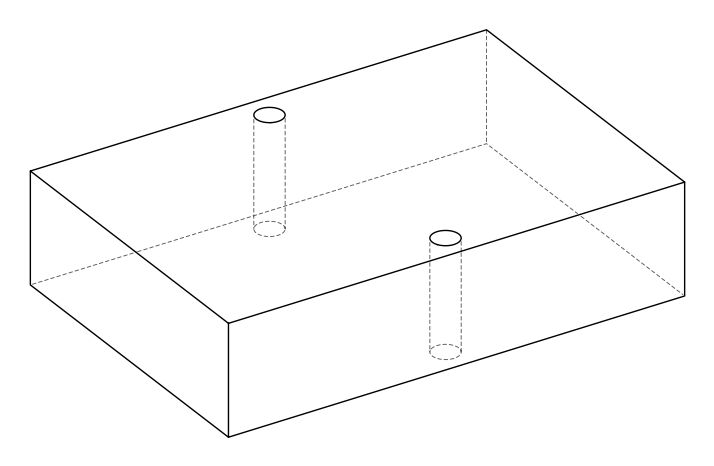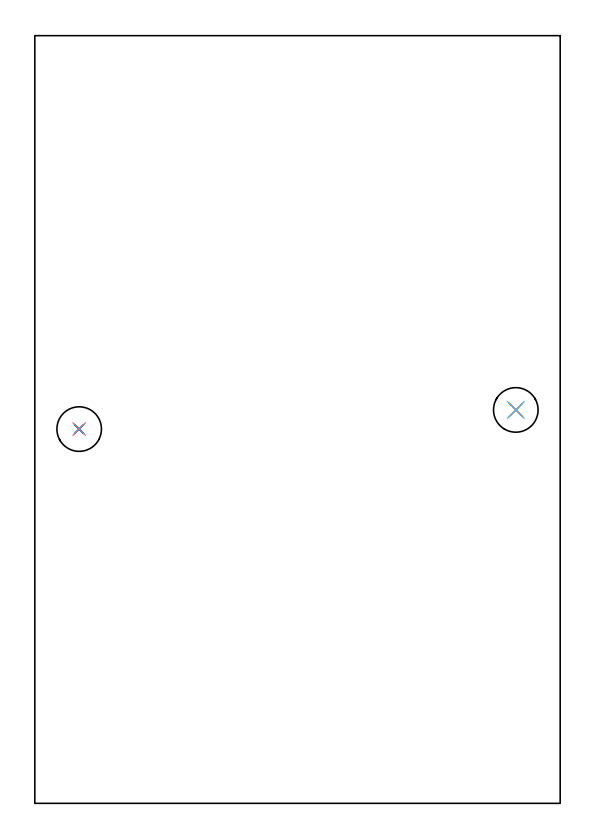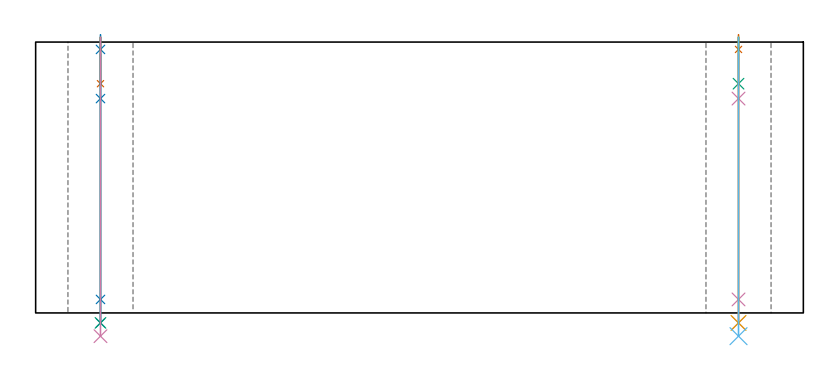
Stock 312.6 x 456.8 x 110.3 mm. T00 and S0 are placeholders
(PLAN: 10 operations, 8 tool changes, 3.3 min)
(1 SPOT_DRILL | STEP1HOLE | NXT0321_9005460120000 | 0.05 min | 181 mm3)
(2 SPOT_DRILL_1 | STEP1HOLE_1 | NXT0321_9005460120000 | 0.05 min | 182 mm3)
(3 DRILL_BLIND_HOLE_INTO_CENTER | STEP1HOLE | NXT0301_084 | 0.08 min | 1387 mm3)
(4 GUN_DRILL_THROUGH_HOLE | STEP1HOLE | UGT0307_008 | 0.55 min | 8956 mm3)
(5 DRILL_TO_ENLARGE_THROUGH_HOLE | STEP1HOLE | NXT0301_104 | 0.47 min | 6400 mm3)
(6 DRILL_TO_ENLARGE_THROUGH_HOLE_1 | STEP1HOLE | UGT0301_388 | 0.49 min | 43845 mm3)
(7 DRILL_BLIND_HOLE_INTO_CENTER_1 | STEP1HOLE_1 | NXT0301_084 | 0.08 min | 1384 mm3)
(8 GUN_DRILL_THROUGH_HOLE_1 | STEP1HOLE_1 | UGT0307_008 | 0.55 min | 8958 mm3)
(9 DRILL_TO_ENLARGE_THROUGH_HOLE_2 | STEP1HOLE_1 | NXT0301_104 | 0.47 min | 6405 mm3)
(10 DRILL_TO_ENLARGE_THROUGH_HOLE_3 | STEP1HOLE_1 | UGT0301_388 | 0.49 min | 43843 mm3)
(TOOL NXT0321_9005460120000 | NC Spot Drill, 142deg, 12mm, Carbide, Uncoated | D12 PA142 FL30 Z2)
(TOOL NXT0301_084 | Carbide Drill 11.3mm [860.1-1130-034A1-MM 2214] | D11.3 PA140 FL55 Z2)
(TOOL UGT0307_008 | Gun Drill 11 mm | D11 PA130 FL24 Z1)
(TOOL NXT0301_104 | Carbide Drill 14mm [860.1-1400-112A1-MM 2214] | D14 PA140 FL123 Z2)
(TOOL UGT0301_388 | Twist Drill 26.5 mm | D26.5 PA118 FL165 Z2)
(OP 1 SPOT_DRILL)
G17 G21 G94 G90
T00 M6
G54
G17 G0 G90 X286.2 Y234.1 S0 M3
G43 Z120.3 H0
G94 G81 G98 Z107.3 F250. R113.3
G80
M5
M2
(OP 2 SPOT_DRILL_1)
G17 G21 G94 G90
T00 M6
G54
G17 G0 G90 X26.4 Y222.7 S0 M3
G43 Z120.3 H0
G94 G81 G98 Z107.3 F250. R113.3
G80
M5
M2
(OP 3 DRILL_BLIND_HOLE_INTO_CENTER)
G17 G21 G94 G90
T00 M6
G54
G17 G0 G90 X286.2 Y234.1 S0 M3
G43 Z120.3 H1
G94 G81 G98 Z93.35 F250. R112.3
G80
M5
M2
(OP 4 GUN_DRILL_THROUGH_HOLE)
G17 G21 G94 G90
T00 M6
G54
G17 G0 G90 X286.2 Y234.1 M8
G43 Z120.3 H0
Z105.549
S716 M3
G94 G1 Z87.287 F125. M26
G4 X.084
Z5.5 F250.
G4 X.084
Z-4.065 F125.
G4 X.084
M5
M9
G0 Z105.549
Z120.3
M2
(OP 5 DRILL_TO_ENLARGE_THROUGH_HOLE)
G17 G21 G94 G90
T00 M6
G54
G17 G0 G90 X286.2 Y234.1 S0 M3
G43 Z120.3 H1
G94 G73 G98 Z-4.048 F250. Q12.705 R112.3
G80
M5
M2
(OP 6 DRILL_TO_ENLARGE_THROUGH_HOLE_1)
G17 G21 G94 G90
T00 M6
G54
G17 G0 G90 X286.2 Y234.1 S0 M3
G43 Z120.3 H0
G94 G73 G98 Z-9.461 F250. Q23.952 R112.3
G80
M5
M2
(OP 7 DRILL_BLIND_HOLE_INTO_CENTER_1)
G17 G21 G94 G90
T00 M6
G54
G17 G0 G90 X26.4 Y222.7 S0 M3
G43 Z120.3 H1
G94 G81 G98 Z93.35 F250. R112.3
G80
M5
M2
(OP 8 GUN_DRILL_THROUGH_HOLE_1)
G17 G21 G94 G90
T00 M6
G54
G17 G0 G90 X26.4 Y222.7 M8
G43 Z120.3 H0
Z105.549
S716 M3
G94 G1 Z87.287 F125. M26
G4 X.084
Z5.5 F250.
G4 X.084
Z-4.065 F125.
G4 X.084
M5
M9
G0 Z105.549
Z120.3
M2
(OP 9 DRILL_TO_ENLARGE_THROUGH_HOLE_2)
G17 G21 G94 G90
T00 M6
G54
G17 G0 G90 X26.4 Y222.7 S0 M3
G43 Z120.3 H1
G94 G73 G98 Z-4.048 F250. Q12.705 R112.3
G80
M5
M2
(OP 10 DRILL_TO_ENLARGE_THROUGH_HOLE_3)
G17 G21 G94 G90
T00 M6
G54
G17 G0 G90 X26.4 Y222.7 S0 M3
G43 Z120.3 H0
G94 G73 G98 Z-9.461 F250. Q23.952 R112.3
G80
M5
M2
